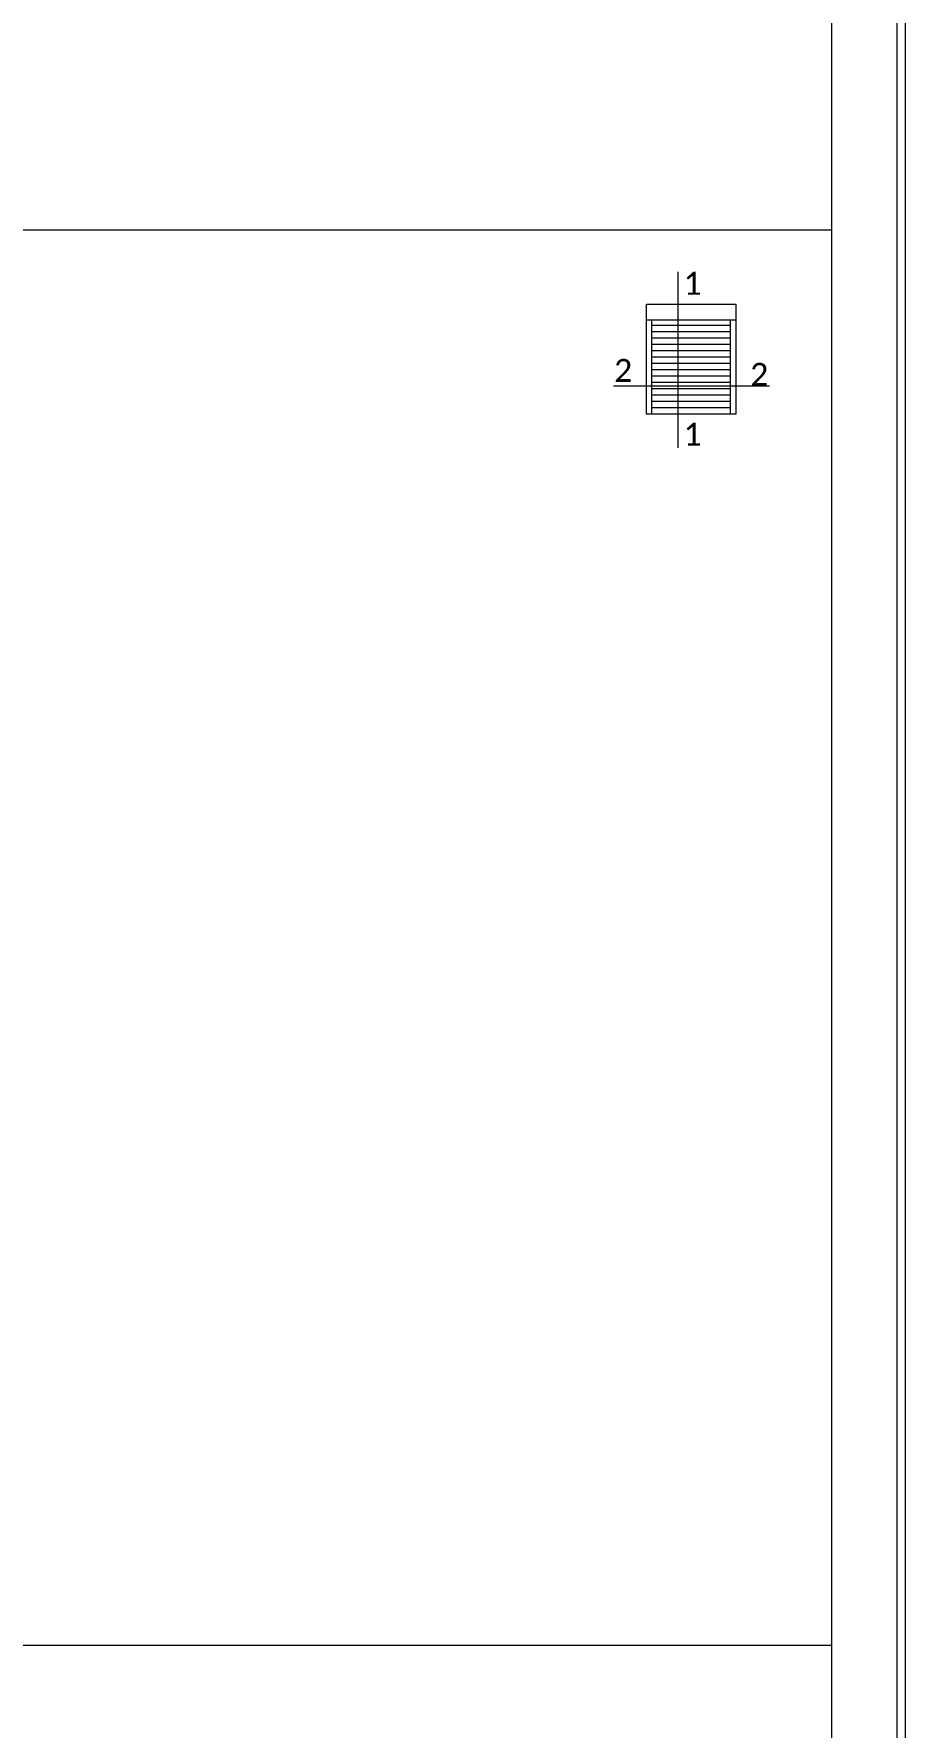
# Model space of a CAD drawing. Header units: millimetres. Extents: x 0 to 7790, y 0 to 17467.
# Drawn here: x 7257 to 7790, y 8095 to 9132 of the extents above; entities that cross this region are included whole.
import ezdxf

# ---------------------------------------------------------------- set-up
doc = ezdxf.new("R2010")
doc.units = ezdxf.units.MM
doc.layers.add('_MB_pomocnicze_niedrukowane', color=220, linetype='Continuous', lineweight=15, plot=False)
doc.layers.add('_MB_ramka_0.15', color=124, linetype='Continuous', lineweight=15)
doc.layers.add('_MB_widokowa_0.15', color=153, linetype='Continuous', lineweight=15)
doc.styles.add('_MB_Calibri_Light_2.5', font='calibril.ttf', dxfattribs={"height": 2.5})

msp = doc.modelspace()

# ---------------------------------------------------------------- linework, layer by layer
at = {"layer": '_MB_pomocnicze_niedrukowane'}
msp.add_lwpolyline([(45, 10745), (7745, 10745), (7745, 45), (45, 45)], close=True, dxfattribs=at)
at = {"layer": '_MB_ramka_0.15'}
for points in [[(0, 10925), (7790, 10925), (7790, 0), (0, 0)], [(5, 10920), (7785, 10920), (7785, 5), (5, 5)], [(5245, 10745), (7745, 10745), (7745, 8145), (5245, 8145)]]:
    msp.add_lwpolyline(points, close=True, dxfattribs=at)
msp.add_lwpolyline([(5245, 9011.67), (7745, 9011.67)], dxfattribs=at)
at = {"layer": '_MB_widokowa_0.15'}
for points in [[(7650.912, 8985.84), (7650.912, 8957.84)], [(7631.674, 8956.62), (7686.274, 8956.62)], [(7634.824, 8898.765), (7634.824, 8956.62)], [(7650.912, 8957.84), (7650.912, 8878.215)], [(7683.124, 8898.765), (7683.124, 8956.62)], [(7683.124, 8953.155), (7634.824, 8953.155)], [(7683.124, 8949.27), (7634.824, 8949.27)], [(7683.124, 8945.385), (7634.824, 8945.385)], [(7683.124, 8941.5), (7634.824, 8941.5)], [(7683.124, 8937.615), (7634.824, 8937.615)], [(7683.124, 8933.73), (7634.824, 8933.73)], [(7683.124, 8929.845), (7634.824, 8929.845)], [(7683.124, 8925.96), (7634.824, 8925.96)], [(7611.424, 8916.085), (7706.914, 8916.085)], [(7683.124, 8922.075), (7634.824, 8922.075)], [(7683.124, 8918.19), (7634.824, 8918.19)], [(7683.124, 8914.305), (7634.824, 8914.305)], [(7683.124, 8910.42), (7634.824, 8910.42)], [(7683.124, 8906.535), (7634.824, 8906.535)], [(7683.124, 8902.65), (7634.824, 8902.65)]]:
    msp.add_lwpolyline(points, dxfattribs=at)
msp.add_lwpolyline([(7631.674, 8966.07), (7686.274, 8966.07), (7686.274, 8898.765), (7631.674, 8898.765)], close=True, dxfattribs=at)

# ---------------------------------------------------------------- texts
at = {"layer": '_MB_widokowa_0.15', "char_height": 14, "width": 13.66942, "attachment_point": 4, "style": '_MB_Calibri_Light_2.5'}
for s, insert in [('{\\fCalibri Light|b0|i0|c238|p34;1}', (7654.303, 8978.888)), ('{\\fCalibri Light|b0|i0|c238|p34;2}', (7611.873, 8925.574)), ('{\\fCalibri Light|b0|i0|c238|p34;2}', (7695.18, 8923.144)), ('{\\fCalibri Light|b0|i0|c238|p34;1}', (7654.303, 8886.535))]:
    msp.add_mtext(s, dxfattribs=dict(at, insert=insert))

doc.saveas('drawing.dxf')
